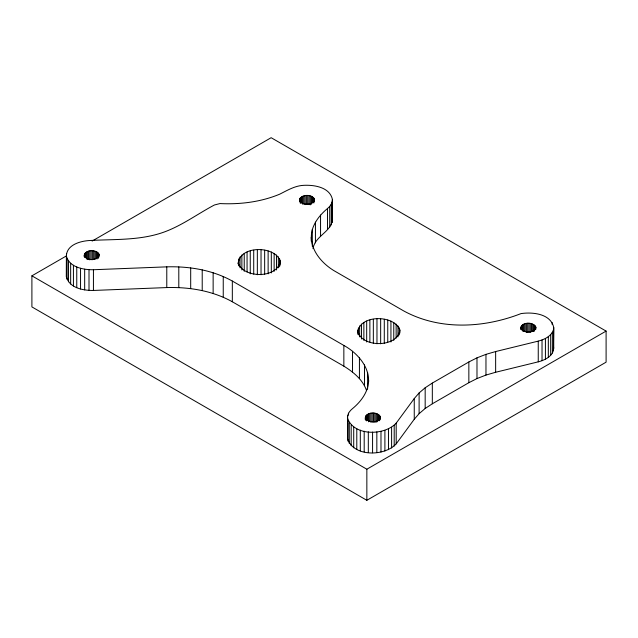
<?xml version="1.0" encoding="UTF-8"?>
<svg xmlns="http://www.w3.org/2000/svg" width="638" height="638" viewBox="0 0 638 638"><rect width="100%" height="100%" fill="white"/><g stroke="black" fill="none" stroke-linecap="round" stroke-linejoin="round"><path stroke-width="0.96" d="M238.118 263.949C239.059 245.327 274.683 245.247 280.257 260.958C277.985 278.67 243.732 278.607 238.118 263.087M357.743 330.021C359.625 348.101 398 348.101 399.882 330.021C394.268 314.008 357.073 314.414 357.743 334.145M365.335 419.788C363.804 411.733 377.903 410.776 380.328 417.037C379.251 423.345 367.568 423.409 365.335 417.794M520.847 329.248C520.201 321.783 533.551 321.265 535.84 327.254C534.764 333.562 523.08 333.618 520.847 328.012M366.571 390.615C362.807 379.706 353.372 372.018 343.85 366.156L232.328 301.766C212.446 290.721 189.311 286.925 166.781 287.571L93.435 290.45C83.411 290.601 69.343 288.081 66.392 276.828L66.392 256.109C66.591 244.681 80.651 240.949 89.99 240.494C113.556 239.178 137.76 240.502 160.561 233.261C180.028 227.064 196.528 214.464 214.416 204.989L219.966 203.57C240.231 204.551 260.87 202.015 279.699 194.183C287.395 190.339 295.099 185.618 303.959 185.323C314.422 184.813 329.798 187.277 332.398 199.383L332.398 220.102C330.811 232.136 314.925 236.14 313.003 248.653M66.392 276.828L66.48 253.557M332.398 199.383C332.534 203.059 330.293 206.289 327.525 208.506C320.731 214.097 314.949 221.075 312.309 229.592C307.452 247.496 321.265 263.701 336.019 271.844L403.663 310.897C439.678 330.572 483.692 328.147 520.999 313.609C532.578 311.854 550.801 313.697 553.72 327.485L553.72 348.204C553.321 356.084 544.964 360.135 538.249 361.842L495.646 372.265L485.965 375.072L476.985 378.565L468.85 382.696L432.325 403.79L425.171 408.487L419.11 413.671L414.253 419.262L396.198 443.857C384.586 456.489 353.699 457.111 347.479 438.769L347.479 418.05C347.271 414.317 349.536 411.024 352.343 408.775C359.138 403.176 364.92 396.206 367.56 387.689C372.417 369.785 358.604 353.572 343.85 345.437L232.328 281.047C212.446 270.002 189.311 266.198 166.781 266.851L93.435 269.73C83.411 269.882 69.343 267.362 66.392 256.109M347.479 438.769L347.654 415.585M553.401 350.661L553.72 327.485M314.534 200.244C312.301 205.851 300.618 205.795 299.541 199.487C301.83 193.497 315.18 194.016 314.534 201.472M84.216 255.495C86.449 261.101 98.132 261.046 99.209 254.737C96.92 248.748 83.57 249.267 84.216 256.731M347.479 418.05C353.699 436.392 384.586 435.77 396.198 423.138L414.253 398.543L419.11 392.952L425.171 387.768L432.325 383.071L468.85 361.977L476.985 357.846L485.965 354.353L495.646 351.546L538.249 341.123C544.366 339.512 551.224 336.385 553.401 329.942M92.143 241.052L271.15 137.704L606.1 331.09L606.1 362.169L366.85 500.296L31.9 306.91L31.9 275.831L66.328 255.958M31.9 275.831L366.85 469.217L606.1 331.09M332.079 218.491L332.398 220.102M553.449 346.562L553.72 348.204M552.372 332.334L552.372 353.053M552.205 322.645L552.205 324.614M550.666 334.599L550.666 355.318M548.329 336.665L548.329 357.384M545.418 338.467L545.418 359.186M542.029 339.974L542.029 360.693M538.249 341.123L538.249 361.842M535.84 327.254L535.84 329.248M535.617 326.504L535.617 328.498M535.17 325.795L535.17 329.782M534.508 325.141L534.508 331.114M533.663 324.559L533.663 331.529M532.658 324.072L532.658 331.042M531.526 323.697L531.526 331.664M530.29 323.434L530.29 332.398M528.998 323.306L528.998 332.27M527.69 323.306L527.69 332.27M526.398 323.434L526.398 332.398M525.162 323.697L525.162 331.664M524.029 324.072L524.029 331.042M523.016 324.559L523.016 331.529M522.179 325.141L522.179 330.117M521.517 325.795L521.517 329.782M521.071 326.504L521.071 329.495M495.646 351.546L495.646 372.265M485.965 354.353L485.965 375.072M476.985 357.846L476.985 378.565M468.85 361.977L468.85 382.696M432.325 383.071L432.325 403.79M425.171 387.768L425.171 408.487M419.11 392.952L419.11 413.671M414.253 398.543L414.253 419.262M399.882 330.021L399.882 333.012M399.236 327.924L399.236 334.902M397.976 325.922L397.976 336.88M396.198 423.138L396.198 443.857M396.134 324.08L396.134 338.028M394.204 425.315L394.204 446.034M393.766 322.453L393.766 340.381M391.604 427.277L391.604 447.996M390.942 321.081L390.942 342M388.47 428.951L388.47 449.67M387.752 320.021L387.752 341.936M384.897 430.307L384.897 451.026M384.283 319.295L384.283 343.204M380.982 431.288L380.982 452.015M380.655 318.92L380.655 343.826M380.328 417.037L380.328 419.03M380.104 416.295L380.104 419.278M379.658 415.577L379.658 420.562M378.996 414.923L378.996 420.905M378.151 414.341L378.151 420.322M377.146 413.855L377.146 421.822M376.97 318.92L376.97 343.826M376.835 431.886L376.835 452.605M376.013 413.48L376.013 422.444M374.777 413.217L374.777 422.181M373.485 413.089L373.485 422.053M373.342 319.295L373.342 343.204M372.568 432.07L372.568 452.789M372.177 413.089L372.177 422.053M370.885 413.217L370.885 422.181M369.873 320.021L369.873 341.936M369.649 413.48L369.649 421.447M368.628 380.041L368.628 382.01M368.517 413.855L368.517 421.822M368.317 431.83L368.317 452.557M367.6 372.385L367.6 389.156M367.504 414.341L367.504 420.322M366.85 469.217L366.85 500.296M366.683 321.081L366.683 342M366.667 414.923L366.667 420.905M366.005 415.577L366.005 420.562M365.558 416.295L365.558 419.278M364.505 364.912L364.505 385.631M364.194 431.192L364.194 451.911M363.859 322.453L363.859 340.381M361.491 324.08L361.491 339.025M360.31 430.164L360.31 450.883M359.649 325.922L359.649 336.88M359.425 357.822L359.425 378.541M358.389 327.924L358.389 334.902M356.786 428.768L356.786 449.487M353.715 427.053L353.715 447.772M352.487 351.275L352.487 371.994M351.187 425.06L351.187 445.787M349.273 422.858L349.273 443.577M348.539 413.177L348.539 415.147M348.021 420.498L348.021 441.217M343.85 345.437L343.85 366.156M332.191 201.807L332.191 222.526M331.289 204.176L331.289 224.895M329.718 206.433L329.718 227.152M327.525 208.506L327.525 229.225M320.555 215.038L320.555 235.765M315.435 222.128L315.435 242.847M314.311 198.737L314.311 201.728M313.864 198.027L313.864 203.004M313.202 197.373L313.202 202.35M312.357 196.791L312.357 202.764M312.309 229.592L312.309 246.364M311.352 196.305L311.352 204.272M311.24 237.24L311.24 241.188M310.22 195.922L310.22 204.886M308.983 195.667L308.983 204.631M307.691 195.531L307.691 204.495M306.384 195.531L306.384 204.495M305.092 195.667L305.092 204.631M303.855 195.922L303.855 203.889M302.723 196.305L302.723 204.272M301.71 196.791L301.71 202.764M300.873 197.373L300.873 203.347M300.211 198.027L300.211 203.004M299.764 198.737L299.764 201.728M280.257 260.958L280.257 265.081M279.611 258.861L279.611 266.828M278.351 256.859L278.351 267.816M276.509 255.017L276.509 269.962M274.141 253.39L274.141 271.317M271.317 252.018L271.317 272.936M268.127 250.957L268.127 273.869M264.658 250.232L264.658 274.133M261.03 249.857L261.03 274.763M257.345 249.857L257.345 274.763M253.717 250.232L253.717 274.133M250.248 250.957L250.248 273.869M247.058 252.018L247.058 271.94M244.234 253.39L244.234 271.317M241.866 255.017L241.866 269.962M240.024 256.859L240.024 267.816M238.764 258.861L238.764 265.831M232.328 281.047L232.328 301.766M223.244 276.501L223.244 297.22M213.14 272.745L213.14 293.464M202.214 269.85L202.214 290.569M190.69 267.88L190.69 288.599M178.799 266.875L178.799 287.594M166.781 266.851L166.781 287.571M98.986 253.988L98.986 256.978M98.539 253.278L98.539 258.254M97.877 252.624L97.877 257.6M97.032 252.042L97.032 259.012M96.027 251.555L96.027 258.526M94.895 251.173L94.895 259.148M93.658 250.917L93.658 258.884M93.435 269.73L93.435 290.45M92.366 250.782L92.366 259.754M91.059 250.782L91.059 259.754M89.767 250.917L89.767 259.881M89.009 269.683L89.009 290.402M88.53 251.173L88.53 259.148M87.398 251.555L87.398 259.522M86.385 252.042L86.385 259.012M85.548 252.624L85.548 257.6M84.886 253.278L84.886 257.266M84.671 269.188L84.671 289.907M84.439 253.988L84.439 256.978M80.547 268.271L80.547 288.99M76.759 266.947L76.759 287.666M73.426 265.272L73.426 285.991M70.651 263.287L70.651 284.006M68.513 261.046L68.513 281.765M67.078 258.629L67.078 279.348"/></g></svg>
